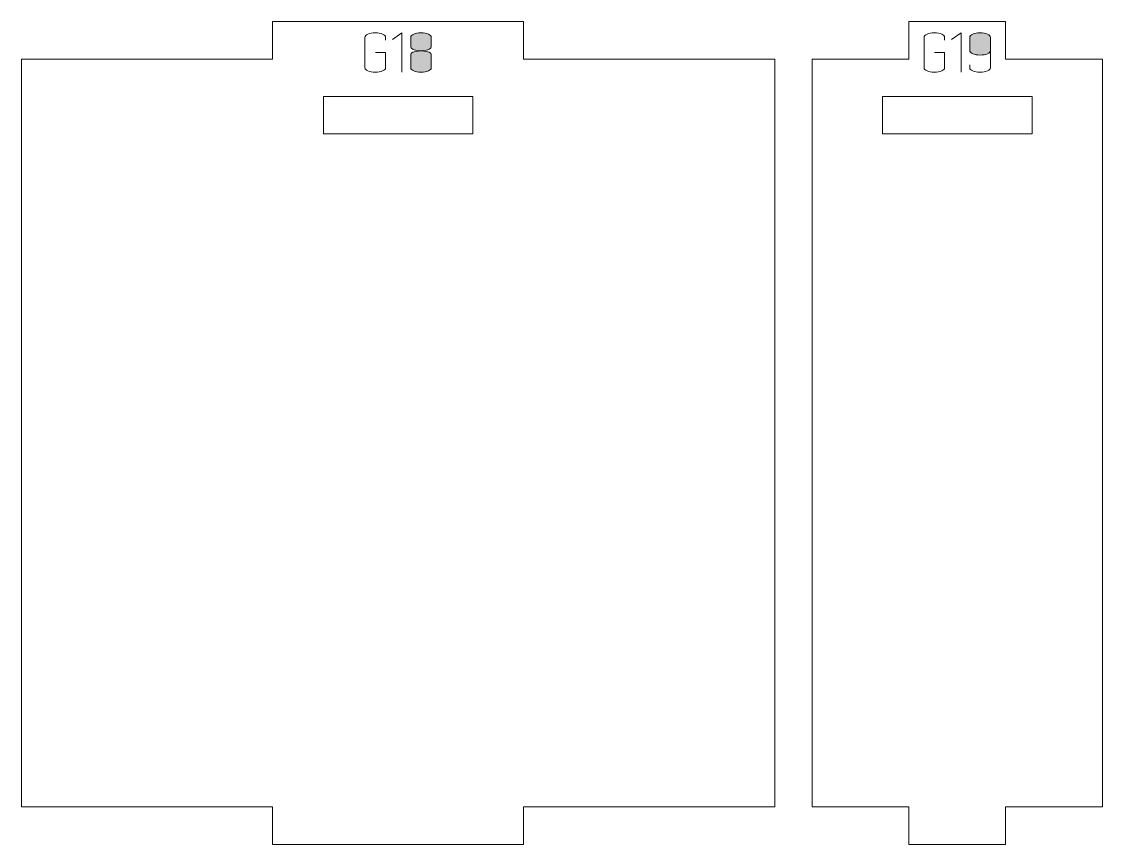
# Model space of a CAD drawing. Header units: centimetres. Extents: x -250 to 250, y -508 to 508.
# Drawn here: x -109.42 to -100.75, y -79.53 to -72.93 of the extents above; entities that cross this region are included whole.
import ezdxf

# ---------------------------------------------------------------- set-up
doc = ezdxf.new("R2010")
doc.units = ezdxf.units.CM
doc.header["$MEASUREMENT"] = 0
doc.layers.add('Capa 1', color=7, linetype='Continuous')

msp = doc.modelspace()

# ---------------------------------------------------------------- hatches: boundary and pattern name
at = {"layer": 'Capa 1', "true_color": 0x3e4095}
h = msp.add_hatch(color=175, dxfattribs=at)
edge = h.paths.add_edge_path()
edge.add_spline(control_points=[(-106.5029, -73.29819), (-106.5029, -73.30797), (-106.51077, -73.3163), (-106.52652, -73.32318), (-106.54226, -73.33006), (-106.56191, -73.3335), (-106.58545, -73.3335), (-106.60899, -73.3335), (-106.62864, -73.33006), (-106.64438, -73.32318), (-106.66013, -73.3163), (-106.668, -73.30797), (-106.668, -73.29819), (-106.668, -73.29819), (-106.668, -73.05237), (-106.668, -73.05237), (-106.668, -73.04259), (-106.66013, -73.03426), (-106.64438, -73.02738), (-106.62864, -73.0205), (-106.60899, -73.01706), (-106.58545, -73.01706), (-106.56191, -73.01706), (-106.54226, -73.0205), (-106.52652, -73.02738), (-106.51077, -73.03426), (-106.5029, -73.04259), (-106.5029, -73.05237), (-106.5029, -73.05237), (-106.5029, -73.07484), (-106.5029, -73.07484), (-106.5029, -73.07484), (-106.5029, -73.05237), (-106.5029, -73.05237), (-106.5029, -73.04259), (-106.51077, -73.03426), (-106.52652, -73.02738), (-106.54226, -73.0205), (-106.56191, -73.01706), (-106.58545, -73.01706), (-106.60899, -73.01706), (-106.62864, -73.0205), (-106.64438, -73.02738), (-106.66013, -73.03426), (-106.668, -73.04259), (-106.668, -73.05237), (-106.668, -73.05237), (-106.668, -73.29819), (-106.668, -73.29819), (-106.668, -73.30797), (-106.66013, -73.3163), (-106.64438, -73.32318), (-106.62864, -73.33006), (-106.60899, -73.3335), (-106.58545, -73.3335), (-106.56191, -73.3335), (-106.54226, -73.33006), (-106.52652, -73.32318), (-106.51077, -73.3163), (-106.5029, -73.30797), (-106.5029, -73.29819), (-106.5029, -73.29819), (-106.5029, -73.17528), (-106.5029, -73.17528), (-106.5029, -73.17528), (-106.58453, -73.17528), (-106.58453, -73.17528), (-106.58453, -73.17528), (-106.5029, -73.17528), (-106.5029, -73.17528), (-106.5029, -73.17528), (-106.5029, -73.29819), (-106.5029, -73.29819)], knot_values=[0, 0, 0, 0, 0.0416667, 0.0416667, 0.0416667, 0.0833333, 0.0833333, 0.0833333, 0.125, 0.125, 0.125, 0.1666667, 0.1666667, 0.1666667, 0.2083333, 0.2083333, 0.2083333, 0.25, 0.25, 0.25, 0.2916667, 0.2916667, 0.2916667, 0.3333333, 0.3333333, 0.3333333, 0.375, 0.375, 0.375, 0.4166667, 0.4166667, 0.4166667, 0.4583333, 0.4583333, 0.4583333, 0.5, 0.5, 0.5, 0.5416667, 0.5416667, 0.5416667, 0.5833333, 0.5833333, 0.5833333, 0.625, 0.625, 0.625, 0.6666667, 0.6666667, 0.6666667, 0.7083333, 0.7083333, 0.7083333, 0.75, 0.75, 0.75, 0.7916667, 0.7916667, 0.7916667, 0.8333333, 0.8333333, 0.8333333, 0.875, 0.875, 0.875, 0.9166667, 0.9166667, 0.9166667, 0.9583333, 0.9583333, 0.9583333, 1, 1, 1, 1], degree=3, periodic=1)
h = msp.add_hatch(color=175, dxfattribs=at)
edge = h.paths.add_edge_path()
edge.add_spline(control_points=[(-106.37174, -73.0166), (-106.37174, -73.0166), (-106.44787, -73.06934), (-106.44787, -73.06934), (-106.44787, -73.06934), (-106.37174, -73.0166), (-106.37174, -73.0166), (-106.37174, -73.0166), (-106.37174, -73.3335), (-106.37174, -73.3335), (-106.37174, -73.3335), (-106.37174, -73.0166), (-106.37174, -73.0166)], knot_values=[0, 0, 0, 0, 0.25, 0.25, 0.25, 0.5, 0.5, 0.5, 0.75, 0.75, 0.75, 1, 1, 1, 1], degree=3, periodic=1)
h = msp.add_hatch(color=175, dxfattribs=at)
edge = h.paths.add_edge_path()
edge.add_spline(control_points=[(-106.30111, -73.12667), (-106.30111, -73.13462), (-106.29545, -73.1418), (-106.28414, -73.14822), (-106.27283, -73.15464), (-106.25097, -73.15892), (-106.21856, -73.16106), (-106.18615, -73.15892), (-106.16429, -73.15464), (-106.15298, -73.14822), (-106.14167, -73.1418), (-106.13601, -73.13462), (-106.13601, -73.12667), (-106.13601, -73.12667), (-106.13601, -73.05237), (-106.13601, -73.05237), (-106.13601, -73.04259), (-106.14388, -73.03426), (-106.15963, -73.02738), (-106.17537, -73.0205), (-106.19502, -73.01706), (-106.21856, -73.01706), (-106.2421, -73.01706), (-106.26175, -73.0205), (-106.27749, -73.02738), (-106.29324, -73.03426), (-106.30111, -73.04259), (-106.30111, -73.05237), (-106.30111, -73.05237), (-106.30111, -73.12667), (-106.30111, -73.12667)], knot_values=[0, 0, 0, 0, 0.1, 0.1, 0.1, 0.2, 0.2, 0.2, 0.3, 0.3, 0.3, 0.4, 0.4, 0.4, 0.5, 0.5, 0.5, 0.6, 0.6, 0.6, 0.7, 0.7, 0.7, 0.8, 0.8, 0.8, 0.9, 0.9, 0.9, 1, 1, 1, 1], degree=3, periodic=1)
h = msp.add_hatch(color=175, dxfattribs=at)
edge = h.paths.add_edge_path()
edge.add_spline(control_points=[(-106.21856, -73.3335), (-106.2421, -73.3335), (-106.26175, -73.33006), (-106.27749, -73.32318), (-106.29324, -73.3163), (-106.30111, -73.30797), (-106.30111, -73.29819), (-106.30111, -73.29819), (-106.30111, -73.195), (-106.30111, -73.195), (-106.30111, -73.18674), (-106.29545, -73.17956), (-106.28414, -73.17345), (-106.27283, -73.16733), (-106.25097, -73.1632), (-106.21856, -73.16106), (-106.25097, -73.15892), (-106.27283, -73.15464), (-106.28414, -73.14822), (-106.29545, -73.1418), (-106.30111, -73.13462), (-106.30111, -73.12667), (-106.30111, -73.12667), (-106.30111, -73.05237), (-106.30111, -73.05237), (-106.30111, -73.04259), (-106.29324, -73.03426), (-106.27749, -73.02738), (-106.26175, -73.0205), (-106.2421, -73.01706), (-106.21856, -73.01706), (-106.19502, -73.01706), (-106.17537, -73.0205), (-106.15963, -73.02738), (-106.14388, -73.03426), (-106.13601, -73.04259), (-106.13601, -73.05237), (-106.13601, -73.05237), (-106.13601, -73.12667), (-106.13601, -73.12667), (-106.13601, -73.13462), (-106.14167, -73.1418), (-106.15298, -73.14822), (-106.16429, -73.15464), (-106.18615, -73.15892), (-106.21856, -73.16106), (-106.18615, -73.1632), (-106.16429, -73.16733), (-106.15298, -73.17345), (-106.14167, -73.17956), (-106.13601, -73.18674), (-106.13601, -73.195), (-106.13601, -73.195), (-106.13601, -73.29819), (-106.13601, -73.29819), (-106.13601, -73.30797), (-106.14388, -73.3163), (-106.15963, -73.32318), (-106.17537, -73.33006), (-106.19502, -73.3335), (-106.21856, -73.3335)], knot_values=[0, 0, 0, 0, 0.05, 0.05, 0.05, 0.1, 0.1, 0.1, 0.15, 0.15, 0.15, 0.2, 0.2, 0.2, 0.25, 0.25, 0.25, 0.3, 0.3, 0.3, 0.35, 0.35, 0.35, 0.4, 0.4, 0.4, 0.45, 0.45, 0.45, 0.5, 0.5, 0.5, 0.55, 0.55, 0.55, 0.6, 0.6, 0.6, 0.65, 0.65, 0.65, 0.7, 0.7, 0.7, 0.75, 0.75, 0.75, 0.8, 0.8, 0.8, 0.85, 0.85, 0.85, 0.9, 0.9, 0.9, 0.95, 0.95, 0.95, 1, 1, 1, 1], degree=3, periodic=1)
h = msp.add_hatch(color=175, dxfattribs=at)
edge = h.paths.add_edge_path()
edge.add_spline(control_points=[(-102.0184, -73.29819), (-102.0184, -73.30797), (-102.02627, -73.3163), (-102.04202, -73.32318), (-102.05776, -73.33006), (-102.07741, -73.3335), (-102.10095, -73.3335), (-102.12449, -73.3335), (-102.14414, -73.33006), (-102.15988, -73.32318), (-102.17563, -73.3163), (-102.1835, -73.30797), (-102.1835, -73.29819), (-102.1835, -73.29819), (-102.1835, -73.05237), (-102.1835, -73.05237), (-102.1835, -73.04259), (-102.17563, -73.03426), (-102.15988, -73.02738), (-102.14414, -73.0205), (-102.12449, -73.01706), (-102.10095, -73.01706), (-102.07741, -73.01706), (-102.05776, -73.0205), (-102.04202, -73.02738), (-102.02627, -73.03426), (-102.0184, -73.04259), (-102.0184, -73.05237), (-102.0184, -73.05237), (-102.0184, -73.07484), (-102.0184, -73.07484), (-102.0184, -73.07484), (-102.0184, -73.05237), (-102.0184, -73.05237), (-102.0184, -73.04259), (-102.02627, -73.03426), (-102.04202, -73.02738), (-102.05776, -73.0205), (-102.07741, -73.01706), (-102.10095, -73.01706), (-102.12449, -73.01706), (-102.14414, -73.0205), (-102.15988, -73.02738), (-102.17563, -73.03426), (-102.1835, -73.04259), (-102.1835, -73.05237), (-102.1835, -73.05237), (-102.1835, -73.29819), (-102.1835, -73.29819), (-102.1835, -73.30797), (-102.17563, -73.3163), (-102.15988, -73.32318), (-102.14414, -73.33006), (-102.12449, -73.3335), (-102.10095, -73.3335), (-102.07741, -73.3335), (-102.05776, -73.33006), (-102.04202, -73.32318), (-102.02627, -73.3163), (-102.0184, -73.30797), (-102.0184, -73.29819), (-102.0184, -73.29819), (-102.0184, -73.17528), (-102.0184, -73.17528), (-102.0184, -73.17528), (-102.10003, -73.17528), (-102.10003, -73.17528), (-102.10003, -73.17528), (-102.0184, -73.17528), (-102.0184, -73.17528), (-102.0184, -73.17528), (-102.0184, -73.29819), (-102.0184, -73.29819)], knot_values=[0, 0, 0, 0, 0.0416667, 0.0416667, 0.0416667, 0.0833333, 0.0833333, 0.0833333, 0.125, 0.125, 0.125, 0.1666667, 0.1666667, 0.1666667, 0.2083333, 0.2083333, 0.2083333, 0.25, 0.25, 0.25, 0.2916667, 0.2916667, 0.2916667, 0.3333333, 0.3333333, 0.3333333, 0.375, 0.375, 0.375, 0.4166667, 0.4166667, 0.4166667, 0.4583333, 0.4583333, 0.4583333, 0.5, 0.5, 0.5, 0.5416667, 0.5416667, 0.5416667, 0.5833333, 0.5833333, 0.5833333, 0.625, 0.625, 0.625, 0.6666667, 0.6666667, 0.6666667, 0.7083333, 0.7083333, 0.7083333, 0.75, 0.75, 0.75, 0.7916667, 0.7916667, 0.7916667, 0.8333333, 0.8333333, 0.8333333, 0.875, 0.875, 0.875, 0.9166667, 0.9166667, 0.9166667, 0.9583333, 0.9583333, 0.9583333, 1, 1, 1, 1], degree=3, periodic=1)
h = msp.add_hatch(color=175, dxfattribs=at)
edge = h.paths.add_edge_path()
edge.add_spline(control_points=[(-101.88724, -73.0166), (-101.88724, -73.0166), (-101.96337, -73.06934), (-101.96337, -73.06934), (-101.96337, -73.06934), (-101.88724, -73.0166), (-101.88724, -73.0166), (-101.88724, -73.0166), (-101.88724, -73.3335), (-101.88724, -73.3335), (-101.88724, -73.3335), (-101.88724, -73.0166), (-101.88724, -73.0166)], knot_values=[0, 0, 0, 0, 0.25, 0.25, 0.25, 0.5, 0.5, 0.5, 0.75, 0.75, 0.75, 1, 1, 1, 1], degree=3, periodic=1)
h = msp.add_hatch(color=175, dxfattribs=at)
edge = h.paths.add_edge_path()
edge.add_spline(control_points=[(-101.81661, -73.15969), (-101.81661, -73.16947), (-101.80874, -73.1778), (-101.79299, -73.18468), (-101.77725, -73.19156), (-101.7576, -73.195), (-101.73406, -73.195), (-101.71082, -73.19561), (-101.69126, -73.19278), (-101.67536, -73.18652), (-101.65946, -73.18025), (-101.65151, -73.1713), (-101.65151, -73.15969), (-101.65151, -73.15969), (-101.65151, -73.05237), (-101.65151, -73.05237), (-101.65151, -73.04259), (-101.65938, -73.03426), (-101.67513, -73.02738), (-101.69087, -73.0205), (-101.71052, -73.01706), (-101.73406, -73.01706), (-101.7576, -73.01706), (-101.77725, -73.0205), (-101.79299, -73.02738), (-101.80874, -73.03426), (-101.81661, -73.04259), (-101.81661, -73.05237), (-101.81661, -73.05237), (-101.81661, -73.15969), (-101.81661, -73.15969)], knot_values=[0, 0, 0, 0, 0.1, 0.1, 0.1, 0.2, 0.2, 0.2, 0.3, 0.3, 0.3, 0.4, 0.4, 0.4, 0.5, 0.5, 0.5, 0.6, 0.6, 0.6, 0.7, 0.7, 0.7, 0.8, 0.8, 0.8, 0.9, 0.9, 0.9, 1, 1, 1, 1], degree=3, periodic=1)
h = msp.add_hatch(color=175, dxfattribs=at)
edge = h.paths.add_edge_path()
edge.add_spline(control_points=[(-101.73406, -73.3335), (-101.7576, -73.3335), (-101.77725, -73.33006), (-101.79299, -73.32318), (-101.80874, -73.3163), (-101.81661, -73.30797), (-101.81661, -73.29819), (-101.81661, -73.29819), (-101.81661, -73.27296), (-101.81661, -73.27296), (-101.81661, -73.27296), (-101.81661, -73.29819), (-101.81661, -73.29819), (-101.81661, -73.30797), (-101.80874, -73.3163), (-101.79299, -73.32318), (-101.77725, -73.33006), (-101.7576, -73.3335), (-101.73406, -73.3335), (-101.71052, -73.3335), (-101.69087, -73.33006), (-101.67513, -73.32318), (-101.65938, -73.3163), (-101.65151, -73.30797), (-101.65151, -73.29819), (-101.65151, -73.29819), (-101.65151, -73.15969), (-101.65151, -73.15969), (-101.65151, -73.1713), (-101.65946, -73.18025), (-101.67536, -73.18652), (-101.69126, -73.19278), (-101.71082, -73.19561), (-101.73406, -73.195), (-101.7576, -73.195), (-101.77725, -73.19156), (-101.79299, -73.18468), (-101.80874, -73.1778), (-101.81661, -73.16947), (-101.81661, -73.15969), (-101.81661, -73.15969), (-101.81661, -73.05237), (-101.81661, -73.05237), (-101.81661, -73.04259), (-101.80874, -73.03426), (-101.79299, -73.02738), (-101.77725, -73.0205), (-101.7576, -73.01706), (-101.73406, -73.01706), (-101.71052, -73.01706), (-101.69087, -73.0205), (-101.67513, -73.02738), (-101.65938, -73.03426), (-101.65151, -73.04259), (-101.65151, -73.05237), (-101.65151, -73.05237), (-101.65151, -73.15969), (-101.65151, -73.15969), (-101.65151, -73.15969), (-101.65151, -73.29819), (-101.65151, -73.29819), (-101.65151, -73.30797), (-101.65938, -73.3163), (-101.67513, -73.32318), (-101.69087, -73.33006), (-101.71052, -73.3335), (-101.73406, -73.3335)], knot_values=[0, 0, 0, 0, 0.0454545, 0.0454545, 0.0454545, 0.0909091, 0.0909091, 0.0909091, 0.1363636, 0.1363636, 0.1363636, 0.1818182, 0.1818182, 0.1818182, 0.2272727, 0.2272727, 0.2272727, 0.2727273, 0.2727273, 0.2727273, 0.3181818, 0.3181818, 0.3181818, 0.3636364, 0.3636364, 0.3636364, 0.4090909, 0.4090909, 0.4090909, 0.4545455, 0.4545455, 0.4545455, 0.5, 0.5, 0.5, 0.5454545, 0.5454545, 0.5454545, 0.5909091, 0.5909091, 0.5909091, 0.6363636, 0.6363636, 0.6363636, 0.6818182, 0.6818182, 0.6818182, 0.7272727, 0.7272727, 0.7272727, 0.7727273, 0.7727273, 0.7727273, 0.8181818, 0.8181818, 0.8181818, 0.8636364, 0.8636364, 0.8636364, 0.9090909, 0.9090909, 0.9090909, 0.9545455, 0.9545455, 0.9545455, 1, 1, 1, 1], degree=3, periodic=1)
h = msp.add_hatch(color=175, dxfattribs=at)
edge = h.paths.add_edge_path()
edge.add_spline(control_points=[(-106.30111, -73.29819), (-106.30111, -73.30797), (-106.29324, -73.3163), (-106.27749, -73.32318), (-106.26175, -73.33006), (-106.2421, -73.3335), (-106.21856, -73.3335), (-106.19502, -73.3335), (-106.17537, -73.33006), (-106.15963, -73.32318), (-106.14388, -73.3163), (-106.13601, -73.30797), (-106.13601, -73.29819), (-106.13601, -73.29819), (-106.13601, -73.195), (-106.13601, -73.195), (-106.13601, -73.18674), (-106.14167, -73.17956), (-106.15298, -73.17345), (-106.16429, -73.16733), (-106.18615, -73.1632), (-106.21856, -73.16106), (-106.25097, -73.1632), (-106.27283, -73.16733), (-106.28414, -73.17345), (-106.29545, -73.17956), (-106.30111, -73.18674), (-106.30111, -73.195), (-106.30111, -73.195), (-106.30111, -73.29819), (-106.30111, -73.29819)], knot_values=[0, 0, 0, 0, 0.1, 0.1, 0.1, 0.2, 0.2, 0.2, 0.3, 0.3, 0.3, 0.4, 0.4, 0.4, 0.5, 0.5, 0.5, 0.6, 0.6, 0.6, 0.7, 0.7, 0.7, 0.8, 0.8, 0.8, 0.9, 0.9, 0.9, 1, 1, 1, 1], degree=3, periodic=1)

# ---------------------------------------------------------------- linework, layer by layer
at = {"layer": 'Capa 1', "color": 240, "lineweight": 9}
for points, knots in [([(-109.42223, -73.2271), (-109.42223, -73.2271), (-109.42223, -79.2271), (-109.42223, -79.2271), (-109.42223, -79.2271), (-107.40875, -79.2271), (-107.40875, -79.2271), (-107.40875, -79.2271), (-107.40875, -79.5271), (-107.40875, -79.5271), (-107.40875, -79.5271), (-105.39526, -79.5271), (-105.39526, -79.5271), (-105.39526, -79.5271), (-105.39526, -79.2271), (-105.39526, -79.2271), (-105.39526, -79.2271), (-103.38177, -79.2271), (-103.38177, -79.2271), (-103.38177, -79.2271), (-103.38177, -73.2271), (-103.38177, -73.2271), (-103.38177, -73.2271), (-105.39526, -73.2271), (-105.39526, -73.2271), (-105.39526, -73.2271), (-105.39526, -72.9271), (-105.39526, -72.9271), (-105.39526, -72.9271), (-107.40875, -72.9271), (-107.40875, -72.9271), (-107.40875, -72.9271), (-107.40875, -73.2271), (-107.40875, -73.2271), (-107.40875, -73.2271), (-109.42223, -73.2271), (-109.42223, -73.2271)], [0, 0, 0, 0, 0.0833333, 0.0833333, 0.0833333, 0.1666667, 0.1666667, 0.1666667, 0.25, 0.25, 0.25, 0.3333333, 0.3333333, 0.3333333, 0.4166667, 0.4166667, 0.4166667, 0.5, 0.5, 0.5, 0.5833333, 0.5833333, 0.5833333, 0.6666667, 0.6666667, 0.6666667, 0.75, 0.75, 0.75, 0.8333333, 0.8333333, 0.8333333, 0.9166667, 0.9166667, 0.9166667, 1, 1, 1, 1]), ([(-103.08177, -73.2271), (-103.08177, -73.2271), (-103.08177, -79.2271), (-103.08177, -79.2271), (-103.08177, -79.2271), (-102.30559, -79.2271), (-102.30559, -79.2271), (-102.30559, -79.2271), (-102.30559, -79.5271), (-102.30559, -79.5271), (-102.30559, -79.5271), (-101.52941, -79.5271), (-101.52941, -79.5271), (-101.52941, -79.5271), (-101.52941, -79.2271), (-101.52941, -79.2271), (-101.52941, -79.2271), (-100.75324, -79.2271), (-100.75324, -79.2271), (-100.75324, -79.2271), (-100.75324, -73.2271), (-100.75324, -73.2271), (-100.75324, -73.2271), (-101.52941, -73.2271), (-101.52941, -73.2271), (-101.52941, -73.2271), (-101.52941, -72.9271), (-101.52941, -72.9271), (-101.52941, -72.9271), (-102.30559, -72.9271), (-102.30559, -72.9271), (-102.30559, -72.9271), (-102.30559, -73.2271), (-102.30559, -73.2271), (-102.30559, -73.2271), (-103.08177, -73.2271), (-103.08177, -73.2271)], [0, 0, 0, 0, 0.0833333, 0.0833333, 0.0833333, 0.1666667, 0.1666667, 0.1666667, 0.25, 0.25, 0.25, 0.3333333, 0.3333333, 0.3333333, 0.4166667, 0.4166667, 0.4166667, 0.5, 0.5, 0.5, 0.5833333, 0.5833333, 0.5833333, 0.6666667, 0.6666667, 0.6666667, 0.75, 0.75, 0.75, 0.8333333, 0.8333333, 0.8333333, 0.9166667, 0.9166667, 0.9166667, 1, 1, 1, 1]), ([(-107.002, -73.527), (-107.002, -73.527), (-105.802, -73.527), (-105.802, -73.527), (-105.802, -73.527), (-105.802, -73.827), (-105.802, -73.827), (-105.802, -73.827), (-107.002, -73.827), (-107.002, -73.827), (-107.002, -73.827), (-107.002, -73.527), (-107.002, -73.527)], [0, 0, 0, 0, 0.25, 0.25, 0.25, 0.5, 0.5, 0.5, 0.75, 0.75, 0.75, 1, 1, 1, 1]), ([(-102.5175, -73.527), (-102.5175, -73.527), (-101.3175, -73.527), (-101.3175, -73.527), (-101.3175, -73.527), (-101.3175, -73.827), (-101.3175, -73.827), (-101.3175, -73.827), (-102.5175, -73.827), (-102.5175, -73.827), (-102.5175, -73.827), (-102.5175, -73.527), (-102.5175, -73.527)], [0, 0, 0, 0, 0.25, 0.25, 0.25, 0.5, 0.5, 0.5, 0.75, 0.75, 0.75, 1, 1, 1, 1])]:
    msp.add_open_spline(points, degree=3, knots=knots, dxfattribs=at)
at = {"layer": 'Capa 1', "color": 114, "lineweight": 9}
for points, knots in [([(-106.5029, -73.29819), (-106.5029, -73.30797), (-106.51077, -73.3163), (-106.52652, -73.32318), (-106.54226, -73.33006), (-106.56191, -73.3335), (-106.58545, -73.3335), (-106.60899, -73.3335), (-106.62864, -73.33006), (-106.64438, -73.32318), (-106.66013, -73.3163), (-106.668, -73.30797), (-106.668, -73.29819), (-106.668, -73.29819), (-106.668, -73.05237), (-106.668, -73.05237), (-106.668, -73.04259), (-106.66013, -73.03426), (-106.64438, -73.02738), (-106.62864, -73.0205), (-106.60899, -73.01706), (-106.58545, -73.01706), (-106.56191, -73.01706), (-106.54226, -73.0205), (-106.52652, -73.02738), (-106.51077, -73.03426), (-106.5029, -73.04259), (-106.5029, -73.05237), (-106.5029, -73.05237), (-106.5029, -73.07484), (-106.5029, -73.07484), (-106.5029, -73.07484), (-106.5029, -73.05237), (-106.5029, -73.05237), (-106.5029, -73.04259), (-106.51077, -73.03426), (-106.52652, -73.02738), (-106.54226, -73.0205), (-106.56191, -73.01706), (-106.58545, -73.01706), (-106.60899, -73.01706), (-106.62864, -73.0205), (-106.64438, -73.02738), (-106.66013, -73.03426), (-106.668, -73.04259), (-106.668, -73.05237), (-106.668, -73.05237), (-106.668, -73.29819), (-106.668, -73.29819), (-106.668, -73.30797), (-106.66013, -73.3163), (-106.64438, -73.32318), (-106.62864, -73.33006), (-106.60899, -73.3335), (-106.58545, -73.3335), (-106.56191, -73.3335), (-106.54226, -73.33006), (-106.52652, -73.32318), (-106.51077, -73.3163), (-106.5029, -73.30797), (-106.5029, -73.29819), (-106.5029, -73.29819), (-106.5029, -73.17528), (-106.5029, -73.17528), (-106.5029, -73.17528), (-106.58453, -73.17528), (-106.58453, -73.17528), (-106.58453, -73.17528), (-106.5029, -73.17528), (-106.5029, -73.17528), (-106.5029, -73.17528), (-106.5029, -73.29819), (-106.5029, -73.29819)], [0, 0, 0, 0, 0.0416667, 0.0416667, 0.0416667, 0.0833333, 0.0833333, 0.0833333, 0.125, 0.125, 0.125, 0.1666667, 0.1666667, 0.1666667, 0.2083333, 0.2083333, 0.2083333, 0.25, 0.25, 0.25, 0.2916667, 0.2916667, 0.2916667, 0.3333333, 0.3333333, 0.3333333, 0.375, 0.375, 0.375, 0.4166667, 0.4166667, 0.4166667, 0.4583333, 0.4583333, 0.4583333, 0.5, 0.5, 0.5, 0.5416667, 0.5416667, 0.5416667, 0.5833333, 0.5833333, 0.5833333, 0.625, 0.625, 0.625, 0.6666667, 0.6666667, 0.6666667, 0.7083333, 0.7083333, 0.7083333, 0.75, 0.75, 0.75, 0.7916667, 0.7916667, 0.7916667, 0.8333333, 0.8333333, 0.8333333, 0.875, 0.875, 0.875, 0.9166667, 0.9166667, 0.9166667, 0.9583333, 0.9583333, 0.9583333, 1, 1, 1, 1]), ([(-106.37174, -73.0166), (-106.37174, -73.0166), (-106.44787, -73.06934), (-106.44787, -73.06934), (-106.44787, -73.06934), (-106.37174, -73.0166), (-106.37174, -73.0166), (-106.37174, -73.0166), (-106.37174, -73.3335), (-106.37174, -73.3335), (-106.37174, -73.3335), (-106.37174, -73.0166), (-106.37174, -73.0166)], [0, 0, 0, 0, 0.25, 0.25, 0.25, 0.5, 0.5, 0.5, 0.75, 0.75, 0.75, 1, 1, 1, 1]), ([(-106.30111, -73.12667), (-106.30111, -73.13462), (-106.29545, -73.1418), (-106.28414, -73.14822), (-106.27283, -73.15464), (-106.25097, -73.15892), (-106.21856, -73.16106), (-106.18615, -73.15892), (-106.16429, -73.15464), (-106.15298, -73.14822), (-106.14167, -73.1418), (-106.13601, -73.13462), (-106.13601, -73.12667), (-106.13601, -73.12667), (-106.13601, -73.05237), (-106.13601, -73.05237), (-106.13601, -73.04259), (-106.14388, -73.03426), (-106.15963, -73.02738), (-106.17537, -73.0205), (-106.19502, -73.01706), (-106.21856, -73.01706), (-106.2421, -73.01706), (-106.26175, -73.0205), (-106.27749, -73.02738), (-106.29324, -73.03426), (-106.30111, -73.04259), (-106.30111, -73.05237), (-106.30111, -73.05237), (-106.30111, -73.12667), (-106.30111, -73.12667)], [0, 0, 0, 0, 0.1, 0.1, 0.1, 0.2, 0.2, 0.2, 0.3, 0.3, 0.3, 0.4, 0.4, 0.4, 0.5, 0.5, 0.5, 0.6, 0.6, 0.6, 0.7, 0.7, 0.7, 0.8, 0.8, 0.8, 0.9, 0.9, 0.9, 1, 1, 1, 1]), ([(-106.21856, -73.3335), (-106.2421, -73.3335), (-106.26175, -73.33006), (-106.27749, -73.32318), (-106.29324, -73.3163), (-106.30111, -73.30797), (-106.30111, -73.29819), (-106.30111, -73.29819), (-106.30111, -73.195), (-106.30111, -73.195), (-106.30111, -73.18674), (-106.29545, -73.17956), (-106.28414, -73.17345), (-106.27283, -73.16733), (-106.25097, -73.1632), (-106.21856, -73.16106), (-106.25097, -73.15892), (-106.27283, -73.15464), (-106.28414, -73.14822), (-106.29545, -73.1418), (-106.30111, -73.13462), (-106.30111, -73.12667), (-106.30111, -73.12667), (-106.30111, -73.05237), (-106.30111, -73.05237), (-106.30111, -73.04259), (-106.29324, -73.03426), (-106.27749, -73.02738), (-106.26175, -73.0205), (-106.2421, -73.01706), (-106.21856, -73.01706), (-106.19502, -73.01706), (-106.17537, -73.0205), (-106.15963, -73.02738), (-106.14388, -73.03426), (-106.13601, -73.04259), (-106.13601, -73.05237), (-106.13601, -73.05237), (-106.13601, -73.12667), (-106.13601, -73.12667), (-106.13601, -73.13462), (-106.14167, -73.1418), (-106.15298, -73.14822), (-106.16429, -73.15464), (-106.18615, -73.15892), (-106.21856, -73.16106), (-106.18615, -73.1632), (-106.16429, -73.16733), (-106.15298, -73.17345), (-106.14167, -73.17956), (-106.13601, -73.18674), (-106.13601, -73.195), (-106.13601, -73.195), (-106.13601, -73.29819), (-106.13601, -73.29819), (-106.13601, -73.30797), (-106.14388, -73.3163), (-106.15963, -73.32318), (-106.17537, -73.33006), (-106.19502, -73.3335), (-106.21856, -73.3335)], [0, 0, 0, 0, 0.05, 0.05, 0.05, 0.1, 0.1, 0.1, 0.15, 0.15, 0.15, 0.2, 0.2, 0.2, 0.25, 0.25, 0.25, 0.3, 0.3, 0.3, 0.35, 0.35, 0.35, 0.4, 0.4, 0.4, 0.45, 0.45, 0.45, 0.5, 0.5, 0.5, 0.55, 0.55, 0.55, 0.6, 0.6, 0.6, 0.65, 0.65, 0.65, 0.7, 0.7, 0.7, 0.75, 0.75, 0.75, 0.8, 0.8, 0.8, 0.85, 0.85, 0.85, 0.9, 0.9, 0.9, 0.95, 0.95, 0.95, 1, 1, 1, 1]), ([(-102.0184, -73.29819), (-102.0184, -73.30797), (-102.02627, -73.3163), (-102.04202, -73.32318), (-102.05776, -73.33006), (-102.07741, -73.3335), (-102.10095, -73.3335), (-102.12449, -73.3335), (-102.14414, -73.33006), (-102.15988, -73.32318), (-102.17563, -73.3163), (-102.1835, -73.30797), (-102.1835, -73.29819), (-102.1835, -73.29819), (-102.1835, -73.05237), (-102.1835, -73.05237), (-102.1835, -73.04259), (-102.17563, -73.03426), (-102.15988, -73.02738), (-102.14414, -73.0205), (-102.12449, -73.01706), (-102.10095, -73.01706), (-102.07741, -73.01706), (-102.05776, -73.0205), (-102.04202, -73.02738), (-102.02627, -73.03426), (-102.0184, -73.04259), (-102.0184, -73.05237), (-102.0184, -73.05237), (-102.0184, -73.07484), (-102.0184, -73.07484), (-102.0184, -73.07484), (-102.0184, -73.05237), (-102.0184, -73.05237), (-102.0184, -73.04259), (-102.02627, -73.03426), (-102.04202, -73.02738), (-102.05776, -73.0205), (-102.07741, -73.01706), (-102.10095, -73.01706), (-102.12449, -73.01706), (-102.14414, -73.0205), (-102.15988, -73.02738), (-102.17563, -73.03426), (-102.1835, -73.04259), (-102.1835, -73.05237), (-102.1835, -73.05237), (-102.1835, -73.29819), (-102.1835, -73.29819), (-102.1835, -73.30797), (-102.17563, -73.3163), (-102.15988, -73.32318), (-102.14414, -73.33006), (-102.12449, -73.3335), (-102.10095, -73.3335), (-102.07741, -73.3335), (-102.05776, -73.33006), (-102.04202, -73.32318), (-102.02627, -73.3163), (-102.0184, -73.30797), (-102.0184, -73.29819), (-102.0184, -73.29819), (-102.0184, -73.17528), (-102.0184, -73.17528), (-102.0184, -73.17528), (-102.10003, -73.17528), (-102.10003, -73.17528), (-102.10003, -73.17528), (-102.0184, -73.17528), (-102.0184, -73.17528), (-102.0184, -73.17528), (-102.0184, -73.29819), (-102.0184, -73.29819)], [0, 0, 0, 0, 0.0416667, 0.0416667, 0.0416667, 0.0833333, 0.0833333, 0.0833333, 0.125, 0.125, 0.125, 0.1666667, 0.1666667, 0.1666667, 0.2083333, 0.2083333, 0.2083333, 0.25, 0.25, 0.25, 0.2916667, 0.2916667, 0.2916667, 0.3333333, 0.3333333, 0.3333333, 0.375, 0.375, 0.375, 0.4166667, 0.4166667, 0.4166667, 0.4583333, 0.4583333, 0.4583333, 0.5, 0.5, 0.5, 0.5416667, 0.5416667, 0.5416667, 0.5833333, 0.5833333, 0.5833333, 0.625, 0.625, 0.625, 0.6666667, 0.6666667, 0.6666667, 0.7083333, 0.7083333, 0.7083333, 0.75, 0.75, 0.75, 0.7916667, 0.7916667, 0.7916667, 0.8333333, 0.8333333, 0.8333333, 0.875, 0.875, 0.875, 0.9166667, 0.9166667, 0.9166667, 0.9583333, 0.9583333, 0.9583333, 1, 1, 1, 1]), ([(-101.88724, -73.0166), (-101.88724, -73.0166), (-101.96337, -73.06934), (-101.96337, -73.06934), (-101.96337, -73.06934), (-101.88724, -73.0166), (-101.88724, -73.0166), (-101.88724, -73.0166), (-101.88724, -73.3335), (-101.88724, -73.3335), (-101.88724, -73.3335), (-101.88724, -73.0166), (-101.88724, -73.0166)], [0, 0, 0, 0, 0.25, 0.25, 0.25, 0.5, 0.5, 0.5, 0.75, 0.75, 0.75, 1, 1, 1, 1]), ([(-101.81661, -73.15969), (-101.81661, -73.16947), (-101.80874, -73.1778), (-101.79299, -73.18468), (-101.77725, -73.19156), (-101.7576, -73.195), (-101.73406, -73.195), (-101.71082, -73.19561), (-101.69126, -73.19278), (-101.67536, -73.18652), (-101.65946, -73.18025), (-101.65151, -73.1713), (-101.65151, -73.15969), (-101.65151, -73.15969), (-101.65151, -73.05237), (-101.65151, -73.05237), (-101.65151, -73.04259), (-101.65938, -73.03426), (-101.67513, -73.02738), (-101.69087, -73.0205), (-101.71052, -73.01706), (-101.73406, -73.01706), (-101.7576, -73.01706), (-101.77725, -73.0205), (-101.79299, -73.02738), (-101.80874, -73.03426), (-101.81661, -73.04259), (-101.81661, -73.05237), (-101.81661, -73.05237), (-101.81661, -73.15969), (-101.81661, -73.15969)], [0, 0, 0, 0, 0.1, 0.1, 0.1, 0.2, 0.2, 0.2, 0.3, 0.3, 0.3, 0.4, 0.4, 0.4, 0.5, 0.5, 0.5, 0.6, 0.6, 0.6, 0.7, 0.7, 0.7, 0.8, 0.8, 0.8, 0.9, 0.9, 0.9, 1, 1, 1, 1]), ([(-101.73406, -73.3335), (-101.7576, -73.3335), (-101.77725, -73.33006), (-101.79299, -73.32318), (-101.80874, -73.3163), (-101.81661, -73.30797), (-101.81661, -73.29819), (-101.81661, -73.29819), (-101.81661, -73.27296), (-101.81661, -73.27296), (-101.81661, -73.27296), (-101.81661, -73.29819), (-101.81661, -73.29819), (-101.81661, -73.30797), (-101.80874, -73.3163), (-101.79299, -73.32318), (-101.77725, -73.33006), (-101.7576, -73.3335), (-101.73406, -73.3335), (-101.71052, -73.3335), (-101.69087, -73.33006), (-101.67513, -73.32318), (-101.65938, -73.3163), (-101.65151, -73.30797), (-101.65151, -73.29819), (-101.65151, -73.29819), (-101.65151, -73.15969), (-101.65151, -73.15969), (-101.65151, -73.1713), (-101.65946, -73.18025), (-101.67536, -73.18652), (-101.69126, -73.19278), (-101.71082, -73.19561), (-101.73406, -73.195), (-101.7576, -73.195), (-101.77725, -73.19156), (-101.79299, -73.18468), (-101.80874, -73.1778), (-101.81661, -73.16947), (-101.81661, -73.15969), (-101.81661, -73.15969), (-101.81661, -73.05237), (-101.81661, -73.05237), (-101.81661, -73.04259), (-101.80874, -73.03426), (-101.79299, -73.02738), (-101.77725, -73.0205), (-101.7576, -73.01706), (-101.73406, -73.01706), (-101.71052, -73.01706), (-101.69087, -73.0205), (-101.67513, -73.02738), (-101.65938, -73.03426), (-101.65151, -73.04259), (-101.65151, -73.05237), (-101.65151, -73.05237), (-101.65151, -73.15969), (-101.65151, -73.15969), (-101.65151, -73.15969), (-101.65151, -73.29819), (-101.65151, -73.29819), (-101.65151, -73.30797), (-101.65938, -73.3163), (-101.67513, -73.32318), (-101.69087, -73.33006), (-101.71052, -73.3335), (-101.73406, -73.3335)], [0, 0, 0, 0, 0.0454545, 0.0454545, 0.0454545, 0.0909091, 0.0909091, 0.0909091, 0.1363636, 0.1363636, 0.1363636, 0.1818182, 0.1818182, 0.1818182, 0.2272727, 0.2272727, 0.2272727, 0.2727273, 0.2727273, 0.2727273, 0.3181818, 0.3181818, 0.3181818, 0.3636364, 0.3636364, 0.3636364, 0.4090909, 0.4090909, 0.4090909, 0.4545455, 0.4545455, 0.4545455, 0.5, 0.5, 0.5, 0.5454545, 0.5454545, 0.5454545, 0.5909091, 0.5909091, 0.5909091, 0.6363636, 0.6363636, 0.6363636, 0.6818182, 0.6818182, 0.6818182, 0.7272727, 0.7272727, 0.7272727, 0.7727273, 0.7727273, 0.7727273, 0.8181818, 0.8181818, 0.8181818, 0.8636364, 0.8636364, 0.8636364, 0.9090909, 0.9090909, 0.9090909, 0.9545455, 0.9545455, 0.9545455, 1, 1, 1, 1]), ([(-106.30111, -73.29819), (-106.30111, -73.30797), (-106.29324, -73.3163), (-106.27749, -73.32318), (-106.26175, -73.33006), (-106.2421, -73.3335), (-106.21856, -73.3335), (-106.19502, -73.3335), (-106.17537, -73.33006), (-106.15963, -73.32318), (-106.14388, -73.3163), (-106.13601, -73.30797), (-106.13601, -73.29819), (-106.13601, -73.29819), (-106.13601, -73.195), (-106.13601, -73.195), (-106.13601, -73.18674), (-106.14167, -73.17956), (-106.15298, -73.17345), (-106.16429, -73.16733), (-106.18615, -73.1632), (-106.21856, -73.16106), (-106.25097, -73.1632), (-106.27283, -73.16733), (-106.28414, -73.17345), (-106.29545, -73.17956), (-106.30111, -73.18674), (-106.30111, -73.195), (-106.30111, -73.195), (-106.30111, -73.29819), (-106.30111, -73.29819)], [0, 0, 0, 0, 0.1, 0.1, 0.1, 0.2, 0.2, 0.2, 0.3, 0.3, 0.3, 0.4, 0.4, 0.4, 0.5, 0.5, 0.5, 0.6, 0.6, 0.6, 0.7, 0.7, 0.7, 0.8, 0.8, 0.8, 0.9, 0.9, 0.9, 1, 1, 1, 1])]:
    msp.add_open_spline(points, degree=3, knots=knots, dxfattribs=at)

doc.saveas('drawing.dxf')
